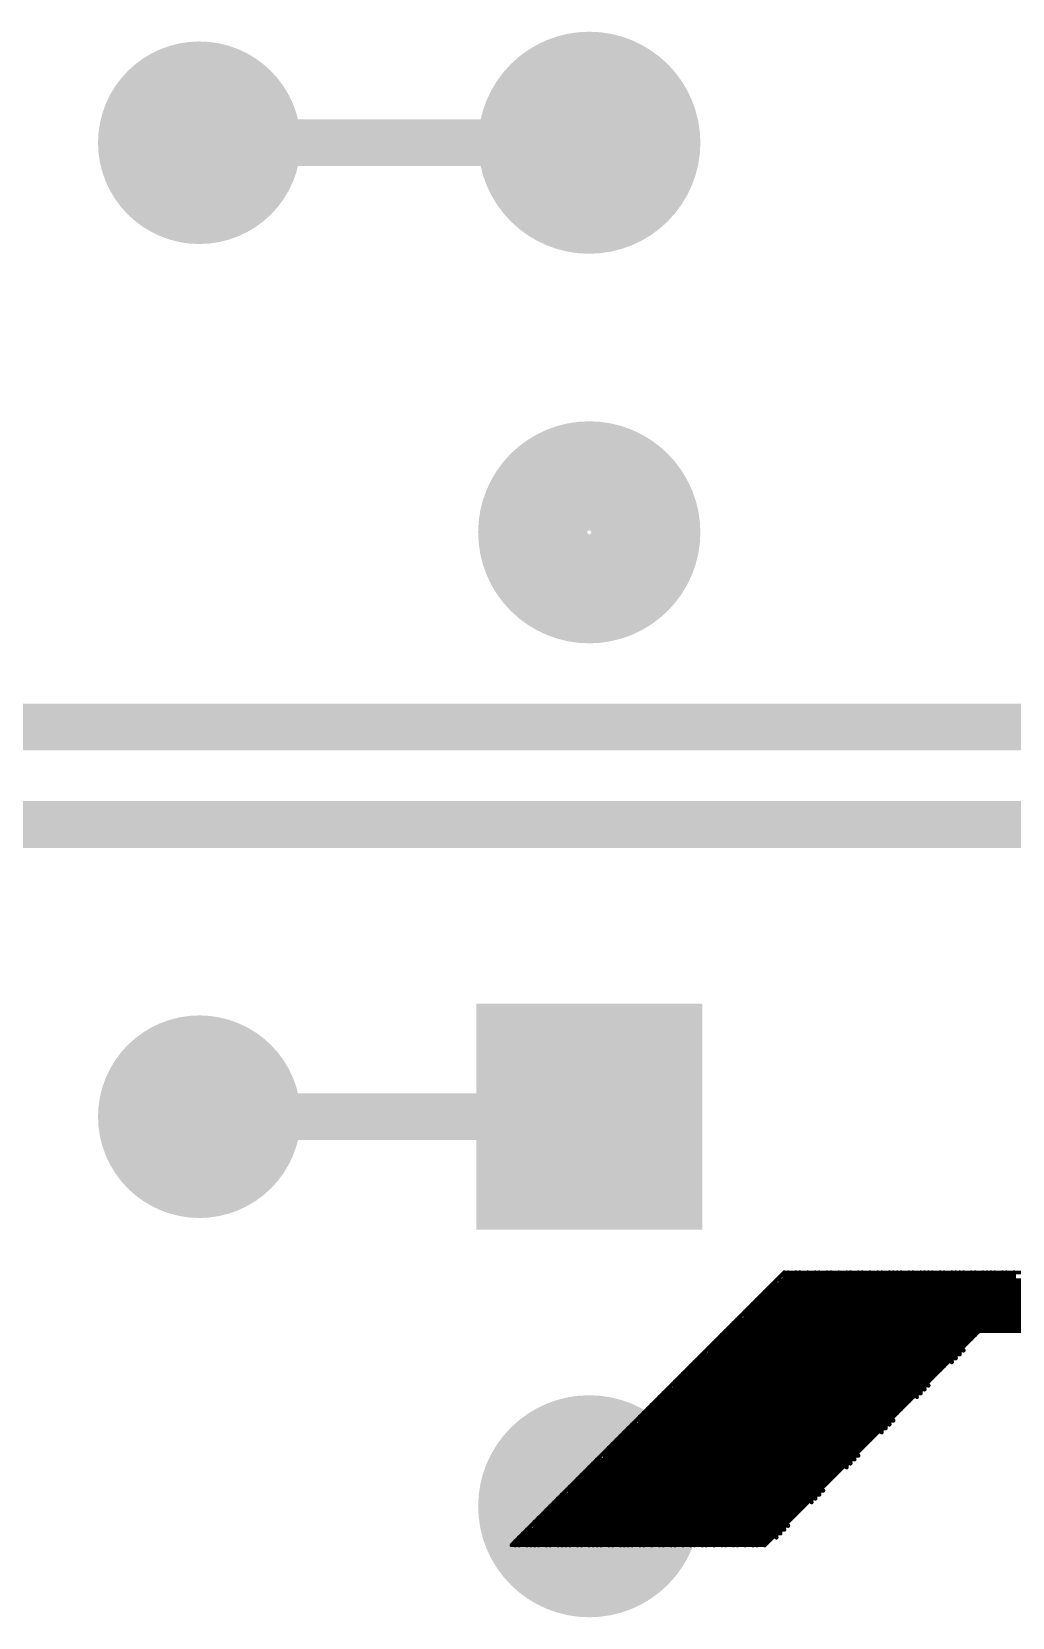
# Model space of a CAD drawing. Extents: x 0.24 to 7.39, y 0.21 to 4.62.
# Drawn here: x 5.253 to 5.5045, y 3.2925 to 3.6995 of the extents above; entities that cross this region are included whole.
import ezdxf

# ---------------------------------------------------------------- set-up
doc = ezdxf.new("R2010")
doc.units = 0

msp = doc.modelspace()

# ---------------------------------------------------------------- linework, layer by layer
at = {"layer": 'TOP'}
for points, const_width in [([(5.283, 3.671, 1), (5.309, 3.671, 1)], 0.026), ([(5.382, 3.671, 1), (5.41, 3.671, 1)], 0.029), ([(5.293, 3.671, 1), (5.299, 3.671, 1)], 0.006), ([(5.393, 3.671, 1), (5.399, 3.671, 1)], 0.006), ([(5.382, 3.571, 1), (5.41, 3.571, 1)], 0.029), ([(5.283, 3.421, 1), (5.309, 3.421, 1)], 0.026), ([(5.293, 3.421, 1), (5.299, 3.421, 1)], 0.006), ([(5.393, 3.421, 1), (5.399, 3.421, 1)], 0.006), ([(5.4427, 3.378, 1), (5.4432, 3.378, 1)], 0.0005), ([(5.4437, 3.378, 1), (5.4443, 3.378, 1)], 0.0005), ([(5.4437, 3.378, 1), (5.4443, 3.378, 1)], 0.0005), ([(5.4448, 3.379, 1), (5.4453, 3.379, 1)], 0.0005), ([(5.4448, 3.379, 1), (5.4453, 3.379, 1)], 0.0005), ([(5.4457, 3.381, 1), (5.4463, 3.381, 1)], 0.0005), ([(5.4457, 3.381, 1), (5.4463, 3.381, 1)], 0.0005), ([(5.4457, 3.381, 1), (5.4463, 3.381, 1)], 0.0005), ([(5.4457, 3.38, 1), (5.4463, 3.38, 1)], 0.0005), ([(5.4467, 3.381, 1), (5.4473, 3.381, 1)], 0.0005), ([(5.4478, 3.381, 1), (5.4483, 3.381, 1)], 0.0005), ([(5.4487, 3.381, 1), (5.4493, 3.381, 1)], 0.0005), ([(5.4497, 3.381, 1), (5.4503, 3.381, 1)], 0.0005), ([(5.4507, 3.381, 1), (5.4512, 3.381, 1)], 0.0005), ([(5.4517, 3.381, 1), (5.4523, 3.381, 1)], 0.0005), ([(5.4528, 3.381, 1), (5.4533, 3.381, 1)], 0.0005), ([(5.4537, 3.381, 1), (5.4543, 3.381, 1)], 0.0005), ([(5.4547, 3.381, 1), (5.4553, 3.381, 1)], 0.0005), ([(5.4547, 3.381, 1), (5.4553, 3.381, 1)], 0.0005), ([(5.4558, 3.381, 1), (5.4563, 3.381, 1)], 0.0005), ([(5.4567, 3.381, 1), (5.4573, 3.381, 1)], 0.0005), ([(5.4577, 3.381, 1), (5.4583, 3.381, 1)], 0.0005), ([(5.4587, 3.381, 1), (5.4592, 3.381, 1)], 0.0005), ([(5.4597, 3.381, 1), (5.4603, 3.381, 1)], 0.0005), ([(5.4608, 3.381, 1), (5.4613, 3.381, 1)], 0.0005), ([(5.4617, 3.381, 1), (5.4623, 3.381, 1)], 0.0005), ([(5.4627, 3.381, 1), (5.4633, 3.381, 1)], 0.0005), ([(5.4638, 3.381, 1), (5.4643, 3.381, 1)], 0.0005), ([(5.4638, 3.381, 1), (5.4643, 3.381, 1)], 0.0005), ([(5.4647, 3.381, 1), (5.4653, 3.381, 1)], 0.0005), ([(5.4657, 3.381, 1), (5.4663, 3.381, 1)], 0.0005), ([(5.4667, 3.381, 1), (5.4672, 3.381, 1)], 0.0005), ([(5.4677, 3.381, 1), (5.4683, 3.381, 1)], 0.0005), ([(5.4688, 3.381, 1), (5.4693, 3.381, 1)], 0.0005), ([(5.4697, 3.381, 1), (5.4703, 3.381, 1)], 0.0005), ([(5.4707, 3.381, 1), (5.4713, 3.381, 1)], 0.0005), ([(5.4718, 3.381, 1), (5.4723, 3.381, 1)], 0.0005), ([(5.4727, 3.381, 1), (5.4733, 3.381, 1)], 0.0005), ([(5.4727, 3.381, 1), (5.4733, 3.381, 1)], 0.0005), ([(5.4737, 3.381, 1), (5.4743, 3.381, 1)], 0.0005), ([(5.4747, 3.381, 1), (5.4753, 3.381, 1)], 0.0005), ([(5.4757, 3.381, 1), (5.4763, 3.381, 1)], 0.0005), ([(5.4768, 3.381, 1), (5.4773, 3.381, 1)], 0.0005), ([(5.4777, 3.381, 1), (5.4783, 3.381, 1)], 0.0005), ([(5.4787, 3.381, 1), (5.4793, 3.381, 1)], 0.0005), ([(5.4798, 3.381, 1), (5.4803, 3.381, 1)], 0.0005), ([(5.4807, 3.381, 1), (5.4813, 3.381, 1)], 0.0005), ([(5.4817, 3.381, 1), (5.4823, 3.381, 1)], 0.0005), ([(5.4817, 3.381, 1), (5.4823, 3.381, 1)], 0.0005), ([(5.4827, 3.381, 1), (5.4833, 3.381, 1)], 0.0005), ([(5.4837, 3.381, 1), (5.4843, 3.381, 1)], 0.0005), ([(5.4848, 3.381, 1), (5.4853, 3.381, 1)], 0.0005), ([(5.4857, 3.381, 1), (5.4863, 3.381, 1)], 0.0005), ([(5.4867, 3.381, 1), (5.4873, 3.381, 1)], 0.0005), ([(5.4878, 3.381, 1), (5.4883, 3.381, 1)], 0.0005), ([(5.4887, 3.381, 1), (5.4893, 3.381, 1)], 0.0005), ([(5.4897, 3.381, 1), (5.4903, 3.381, 1)], 0.0005), ([(5.4907, 3.381, 1), (5.4913, 3.381, 1)], 0.0005), ([(5.4907, 3.381, 1), (5.4913, 3.381, 1)], 0.0005), ([(5.4917, 3.381, 1), (5.4923, 3.381, 1)], 0.0005), ([(5.4928, 3.381, 1), (5.4933, 3.381, 1)], 0.0005), ([(5.4937, 3.381, 1), (5.4943, 3.381, 1)], 0.0005), ([(5.4947, 3.381, 1), (5.4953, 3.381, 1)], 0.0005), ([(5.4958, 3.381, 1), (5.4963, 3.381, 1)], 0.0005), ([(5.4967, 3.381, 1), (5.4973, 3.381, 1)], 0.0005), ([(5.4977, 3.381, 1), (5.4983, 3.381, 1)], 0.0005), ([(5.4987, 3.381, 1), (5.4993, 3.381, 1)], 0.0005), ([(5.4997, 3.381, 1), (5.5003, 3.381, 1)], 0.0005), ([(5.4997, 3.381, 1), (5.5003, 3.381, 1)], 0.0005), ([(5.5008, 3.381, 1), (5.5013, 3.381, 1)], 0.0005), ([(5.5017, 3.381, 1), (5.5023, 3.381, 1)], 0.0005), ([(5.5027, 3.381, 1), (5.5033, 3.381, 1)], 0.0005), ([(5.5037, 3.381, 1), (5.5042, 3.381, 1)], 0.0005), ([(5.5047, 3.381, 1), (5.5053, 3.381, 1)], 0.0005), ([(5.4387, 3.374, 1), (5.4393, 3.374, 1)], 0.0005), ([(5.4387, 3.374, 1), (5.4393, 3.374, 1)], 0.0005), ([(5.4398, 3.375, 1), (5.4403, 3.375, 1)], 0.0005), ([(5.4398, 3.375, 1), (5.4403, 3.375, 1)], 0.0005), ([(5.4407, 3.376, 1), (5.4413, 3.376, 1)], 0.0005), ([(5.4407, 3.376, 1), (5.4413, 3.376, 1)], 0.0005), ([(5.4417, 3.377, 1), (5.4423, 3.377, 1)], 0.0005), ([(5.4417, 3.377, 1), (5.4423, 3.377, 1)], 0.0005), ([(5.4427, 3.377, 1), (5.4432, 3.377, 1)], 0.0005), ([(5.4357, 3.371, 1), (5.4363, 3.371, 1)], 0.0005), ([(5.4357, 3.37, 1), (5.4363, 3.37, 1)], 0.0005), ([(5.4357, 3.37, 1), (5.4363, 3.37, 1)], 0.0005), ([(5.4368, 3.372, 1), (5.4373, 3.372, 1)], 0.0005), ([(5.4368, 3.372, 1), (5.4373, 3.372, 1)], 0.0005), ([(5.4368, 3.371, 1), (5.4373, 3.371, 1)], 0.0005), ([(5.4377, 3.373, 1), (5.4383, 3.373, 1)], 0.0005), ([(5.4377, 3.373, 1), (5.4383, 3.373, 1)], 0.0005), ([(5.4307, 3.366, 1), (5.4313, 3.366, 1)], 0.0005), ([(5.4307, 3.366, 1), (5.4313, 3.366, 1)], 0.0005), ([(5.4318, 3.367, 1), (5.4323, 3.367, 1)], 0.0005), ([(5.4318, 3.367, 1), (5.4323, 3.367, 1)], 0.0005), ([(5.4327, 3.368, 1), (5.4333, 3.368, 1)], 0.0005), ([(5.4327, 3.368, 1), (5.4333, 3.368, 1)], 0.0005), ([(5.4337, 3.369, 1), (5.4343, 3.369, 1)], 0.0005), ([(5.4337, 3.368, 1), (5.4343, 3.368, 1)], 0.0005), ([(5.4347, 3.369, 1), (5.4352, 3.369, 1)], 0.0005), ([(5.4347, 3.369, 1), (5.4352, 3.369, 1)], 0.0005), ([(5.4958, 3.366, 1), (5.4963, 3.366, 1)], 0.0005), ([(5.4958, 3.366, 1), (5.4963, 3.366, 1)], 0.0005), ([(5.4958, 3.366, 1), (5.4963, 3.366, 1)], 0.0005), ([(5.4967, 3.366, 1), (5.4973, 3.366, 1)], 0.0005), ([(5.4977, 3.366, 1), (5.4983, 3.366, 1)], 0.0005), ([(5.4987, 3.366, 1), (5.4993, 3.366, 1)], 0.0005), ([(5.4997, 3.366, 1), (5.5003, 3.366, 1)], 0.0005), ([(5.4997, 3.366, 1), (5.5003, 3.366, 1)], 0.0005), ([(5.5008, 3.366, 1), (5.5013, 3.366, 1)], 0.0005), ([(5.5017, 3.366, 1), (5.5023, 3.366, 1)], 0.0005), ([(5.5027, 3.366, 1), (5.5033, 3.366, 1)], 0.0005), ([(5.5037, 3.366, 1), (5.5042, 3.366, 1)], 0.0005), ([(5.5047, 3.366, 1), (5.5053, 3.366, 1)], 0.0005), ([(5.4267, 3.362, 1), (5.4272, 3.362, 1)], 0.0005), ([(5.4277, 3.363, 1), (5.4283, 3.363, 1)], 0.0005), ([(5.4277, 3.363, 1), (5.4283, 3.363, 1)], 0.0005), ([(5.4277, 3.362, 1), (5.4283, 3.362, 1)], 0.0005), ([(5.4288, 3.364, 1), (5.4293, 3.364, 1)], 0.0005), ([(5.4288, 3.364, 1), (5.4293, 3.364, 1)], 0.0005), ([(5.4297, 3.365, 1), (5.4303, 3.365, 1)], 0.0005), ([(5.4297, 3.365, 1), (5.4303, 3.365, 1)], 0.0005), ([(5.4917, 3.362, 1), (5.4923, 3.362, 1)], 0.0005), ([(5.4917, 3.362, 1), (5.4923, 3.362, 1)], 0.0005), ([(5.4928, 3.363, 1), (5.4933, 3.363, 1)], 0.0005), ([(5.4928, 3.363, 1), (5.4933, 3.363, 1)], 0.0005), ([(5.4937, 3.364, 1), (5.4943, 3.364, 1)], 0.0005), ([(5.4937, 3.364, 1), (5.4943, 3.364, 1)], 0.0005), ([(5.4947, 3.365, 1), (5.4953, 3.365, 1)], 0.0005), ([(5.4947, 3.365, 1), (5.4953, 3.365, 1)], 0.0005), ([(5.4227, 3.358, 1), (5.4233, 3.358, 1)], 0.0005), ([(5.4227, 3.358, 1), (5.4233, 3.358, 1)], 0.0005), ([(5.4238, 3.359, 1), (5.4243, 3.359, 1)], 0.0005), ([(5.4238, 3.359, 1), (5.4243, 3.359, 1)], 0.0005), ([(5.4247, 3.36, 1), (5.4253, 3.36, 1)], 0.0005), ([(5.4247, 3.359, 1), (5.4253, 3.359, 1)], 0.0005), ([(5.4257, 3.36, 1), (5.4263, 3.36, 1)], 0.0005), ([(5.4257, 3.36, 1), (5.4263, 3.36, 1)], 0.0005), ([(5.4267, 3.361, 1), (5.4272, 3.361, 1)], 0.0005), ([(5.4267, 3.361, 1), (5.4272, 3.361, 1)], 0.0005), ([(5.4878, 3.358, 1), (5.4883, 3.358, 1)], 0.0005), ([(5.4878, 3.358, 1), (5.4883, 3.358, 1)], 0.0005), ([(5.4887, 3.359, 1), (5.4893, 3.359, 1)], 0.0005), ([(5.4887, 3.358, 1), (5.4893, 3.358, 1)], 0.0005), ([(5.4897, 3.359, 1), (5.4903, 3.359, 1)], 0.0005), ([(5.4897, 3.359, 1), (5.4903, 3.359, 1)], 0.0005), ([(5.4907, 3.361, 1), (5.4913, 3.361, 1)], 0.0005), ([(5.4907, 3.36, 1), (5.4913, 3.36, 1)], 0.0005), ([(5.4907, 3.36, 1), (5.4913, 3.36, 1)], 0.0005), ([(5.4917, 3.361, 1), (5.4923, 3.361, 1)], 0.0005), ([(5.4187, 3.354, 1), (5.4192, 3.354, 1)], 0.0005), ([(5.4187, 3.354, 1), (5.4192, 3.354, 1)], 0.0005), ([(5.4197, 3.355, 1), (5.4203, 3.355, 1)], 0.0005), ([(5.4197, 3.355, 1), (5.4203, 3.355, 1)], 0.0005), ([(5.4208, 3.356, 1), (5.4213, 3.356, 1)], 0.0005), ([(5.4208, 3.356, 1), (5.4213, 3.356, 1)], 0.0005), ([(5.4217, 3.357, 1), (5.4223, 3.357, 1)], 0.0005), ([(5.4217, 3.357, 1), (5.4223, 3.357, 1)], 0.0005), ([(5.4837, 3.354, 1), (5.4843, 3.354, 1)], 0.0005), ([(5.4837, 3.354, 1), (5.4843, 3.354, 1)], 0.0005), ([(5.4848, 3.355, 1), (5.4853, 3.355, 1)], 0.0005), ([(5.4848, 3.355, 1), (5.4853, 3.355, 1)], 0.0005), ([(5.4857, 3.356, 1), (5.4863, 3.356, 1)], 0.0005), ([(5.4857, 3.356, 1), (5.4863, 3.356, 1)], 0.0005), ([(5.4867, 3.357, 1), (5.4873, 3.357, 1)], 0.0005), ([(5.4867, 3.357, 1), (5.4873, 3.357, 1)], 0.0005), ([(5.4147, 3.35, 1), (5.4153, 3.35, 1)], 0.0005), ([(5.4147, 3.35, 1), (5.4153, 3.35, 1)], 0.0005), ([(5.4158, 3.351, 1), (5.4163, 3.351, 1)], 0.0005), ([(5.4158, 3.35, 1), (5.4163, 3.35, 1)], 0.0005), ([(5.4167, 3.351, 1), (5.4173, 3.351, 1)], 0.0005), ([(5.4167, 3.351, 1), (5.4173, 3.351, 1)], 0.0005), ([(5.4177, 3.353, 1), (5.4183, 3.353, 1)], 0.0005), ([(5.4177, 3.352, 1), (5.4183, 3.352, 1)], 0.0005), ([(5.4177, 3.352, 1), (5.4183, 3.352, 1)], 0.0005), ([(5.4187, 3.353, 1), (5.4192, 3.353, 1)], 0.0005), ([(5.4798, 3.35, 1), (5.4803, 3.35, 1)], 0.0005), ([(5.4807, 3.35, 1), (5.4813, 3.35, 1)], 0.0005), ([(5.4807, 3.35, 1), (5.4813, 3.35, 1)], 0.0005), ([(5.4817, 3.352, 1), (5.4823, 3.352, 1)], 0.0005), ([(5.4817, 3.351, 1), (5.4823, 3.351, 1)], 0.0005), ([(5.4817, 3.351, 1), (5.4823, 3.351, 1)], 0.0005), ([(5.4827, 3.353, 1), (5.4833, 3.353, 1)], 0.0005), ([(5.4827, 3.353, 1), (5.4833, 3.353, 1)], 0.0005), ([(5.4827, 3.352, 1), (5.4833, 3.352, 1)], 0.0005), ([(5.382, 3.321, 1), (5.41, 3.321, 1)], 0.029), ([(5.4097, 3.345, 1), (5.4103, 3.345, 1)], 0.0005), ([(5.4097, 3.345, 1), (5.4103, 3.345, 1)], 0.0005), ([(5.4107, 3.346, 1), (5.4112, 3.346, 1)], 0.0005), ([(5.4107, 3.346, 1), (5.4112, 3.346, 1)], 0.0005), ([(5.4117, 3.347, 1), (5.4123, 3.347, 1)], 0.0005), ([(5.4117, 3.347, 1), (5.4123, 3.347, 1)], 0.0005), ([(5.4128, 3.348, 1), (5.4133, 3.348, 1)], 0.0005), ([(5.4128, 3.348, 1), (5.4133, 3.348, 1)], 0.0005), ([(5.4137, 3.349, 1), (5.4143, 3.349, 1)], 0.0005), ([(5.4137, 3.349, 1), (5.4143, 3.349, 1)], 0.0005), ([(5.4747, 3.345, 1), (5.4753, 3.345, 1)], 0.0005), ([(5.4747, 3.345, 1), (5.4753, 3.345, 1)], 0.0005), ([(5.4757, 3.346, 1), (5.4763, 3.346, 1)], 0.0005), ([(5.4757, 3.346, 1), (5.4763, 3.346, 1)], 0.0005), ([(5.4768, 3.347, 1), (5.4773, 3.347, 1)], 0.0005), ([(5.4768, 3.347, 1), (5.4773, 3.347, 1)], 0.0005), ([(5.4777, 3.348, 1), (5.4783, 3.348, 1)], 0.0005), ([(5.4777, 3.348, 1), (5.4783, 3.348, 1)], 0.0005), ([(5.4787, 3.349, 1), (5.4793, 3.349, 1)], 0.0005), ([(5.4787, 3.349, 1), (5.4793, 3.349, 1)], 0.0005), ([(5.4798, 3.349, 1), (5.4803, 3.349, 1)], 0.0005), ([(5.4057, 3.341, 1), (5.4063, 3.341, 1)], 0.0005), ([(5.4057, 3.341, 1), (5.4063, 3.341, 1)], 0.0005), ([(5.4067, 3.342, 1), (5.4073, 3.342, 1)], 0.0005), ([(5.4067, 3.341, 1), (5.4073, 3.341, 1)], 0.0005), ([(5.4078, 3.342, 1), (5.4083, 3.342, 1)], 0.0005), ([(5.4078, 3.342, 1), (5.4083, 3.342, 1)], 0.0005), ([(5.4087, 3.344, 1), (5.4093, 3.344, 1)], 0.0005), ([(5.4087, 3.343, 1), (5.4093, 3.343, 1)], 0.0005), ([(5.4087, 3.343, 1), (5.4093, 3.343, 1)], 0.0005), ([(5.4097, 3.344, 1), (5.4103, 3.344, 1)], 0.0005), ([(5.4707, 3.341, 1), (5.4713, 3.341, 1)], 0.0005), ([(5.4718, 3.341, 1), (5.4723, 3.341, 1)], 0.0005), ([(5.4718, 3.341, 1), (5.4723, 3.341, 1)], 0.0005), ([(5.4727, 3.343, 1), (5.4733, 3.343, 1)], 0.0005), ([(5.4727, 3.342, 1), (5.4733, 3.342, 1)], 0.0005), ([(5.4727, 3.342, 1), (5.4733, 3.342, 1)], 0.0005), ([(5.4737, 3.344, 1), (5.4743, 3.344, 1)], 0.0005), ([(5.4737, 3.344, 1), (5.4743, 3.344, 1)], 0.0005), ([(5.4737, 3.343, 1), (5.4743, 3.343, 1)], 0.0005), ([(5.4017, 3.337, 1), (5.4023, 3.337, 1)], 0.0005), ([(5.4017, 3.337, 1), (5.4023, 3.337, 1)], 0.0005), ([(5.4027, 3.338, 1), (5.4032, 3.338, 1)], 0.0005), ([(5.4027, 3.338, 1), (5.4032, 3.338, 1)], 0.0005), ([(5.4037, 3.339, 1), (5.4043, 3.339, 1)], 0.0005), ([(5.4037, 3.339, 1), (5.4043, 3.339, 1)], 0.0005), ([(5.4047, 3.34, 1), (5.4053, 3.34, 1)], 0.0005), ([(5.4047, 3.34, 1), (5.4053, 3.34, 1)], 0.0005), ([(5.4667, 3.337, 1), (5.4672, 3.337, 1)], 0.0005), ([(5.4667, 3.337, 1), (5.4672, 3.337, 1)], 0.0005), ([(5.4677, 3.338, 1), (5.4683, 3.338, 1)], 0.0005), ([(5.4677, 3.338, 1), (5.4683, 3.338, 1)], 0.0005), ([(5.4688, 3.339, 1), (5.4693, 3.339, 1)], 0.0005), ([(5.4688, 3.339, 1), (5.4693, 3.339, 1)], 0.0005), ([(5.4697, 3.34, 1), (5.4703, 3.34, 1)], 0.0005), ([(5.4697, 3.34, 1), (5.4703, 3.34, 1)], 0.0005), ([(5.4707, 3.34, 1), (5.4713, 3.34, 1)], 0.0005), ([(5.3977, 3.333, 1), (5.3983, 3.333, 1)], 0.0005), ([(5.3987, 3.333, 1), (5.3993, 3.333, 1)], 0.0005), ([(5.3987, 3.333, 1), (5.3993, 3.333, 1)], 0.0005), ([(5.3998, 3.335, 1), (5.4003, 3.335, 1)], 0.0005), ([(5.3998, 3.334, 1), (5.4003, 3.334, 1)], 0.0005), ([(5.3998, 3.334, 1), (5.4003, 3.334, 1)], 0.0005), ([(5.4007, 3.336, 1), (5.4013, 3.336, 1)], 0.0005), ([(5.4007, 3.336, 1), (5.4013, 3.336, 1)], 0.0005), ([(5.4007, 3.335, 1), (5.4013, 3.335, 1)], 0.0005), ([(5.4638, 3.334, 1), (5.4643, 3.334, 1)], 0.0005), ([(5.4638, 3.333, 1), (5.4643, 3.333, 1)], 0.0005), ([(5.4638, 3.333, 1), (5.4643, 3.333, 1)], 0.0005), ([(5.4647, 3.335, 1), (5.4653, 3.335, 1)], 0.0005), ([(5.4647, 3.335, 1), (5.4653, 3.335, 1)], 0.0005), ([(5.4647, 3.334, 1), (5.4653, 3.334, 1)], 0.0005), ([(5.4657, 3.336, 1), (5.4663, 3.336, 1)], 0.0005), ([(5.4657, 3.336, 1), (5.4663, 3.336, 1)], 0.0005), ([(5.3937, 3.329, 1), (5.3943, 3.329, 1)], 0.0005), ([(5.3937, 3.329, 1), (5.3943, 3.329, 1)], 0.0005), ([(5.3947, 3.33, 1), (5.3952, 3.33, 1)], 0.0005), ([(5.3947, 3.33, 1), (5.3952, 3.33, 1)], 0.0005), ([(5.3957, 3.331, 1), (5.3963, 3.331, 1)], 0.0005), ([(5.3957, 3.331, 1), (5.3963, 3.331, 1)], 0.0005), ([(5.3967, 3.332, 1), (5.3973, 3.332, 1)], 0.0005), ([(5.3967, 3.332, 1), (5.3973, 3.332, 1)], 0.0005), ([(5.3977, 3.332, 1), (5.3983, 3.332, 1)], 0.0005), ([(5.4587, 3.329, 1), (5.4592, 3.329, 1)], 0.0005), ([(5.4587, 3.329, 1), (5.4592, 3.329, 1)], 0.0005), ([(5.4597, 3.33, 1), (5.4603, 3.33, 1)], 0.0005), ([(5.4597, 3.33, 1), (5.4603, 3.33, 1)], 0.0005), ([(5.4608, 3.331, 1), (5.4613, 3.331, 1)], 0.0005), ([(5.4608, 3.331, 1), (5.4613, 3.331, 1)], 0.0005), ([(5.4617, 3.332, 1), (5.4623, 3.332, 1)], 0.0005), ([(5.4617, 3.331, 1), (5.4623, 3.331, 1)], 0.0005), ([(5.4627, 3.332, 1), (5.4633, 3.332, 1)], 0.0005), ([(5.4627, 3.332, 1), (5.4633, 3.332, 1)], 0.0005), ([(5.3907, 3.326, 1), (5.3913, 3.326, 1)], 0.0005), ([(5.3907, 3.325, 1), (5.3913, 3.325, 1)], 0.0005), ([(5.3907, 3.325, 1), (5.3913, 3.325, 1)], 0.0005), ([(5.3918, 3.327, 1), (5.3923, 3.327, 1)], 0.0005), ([(5.3918, 3.327, 1), (5.3923, 3.327, 1)], 0.0005), ([(5.3918, 3.326, 1), (5.3923, 3.326, 1)], 0.0005), ([(5.3927, 3.328, 1), (5.3933, 3.328, 1)], 0.0005), ([(5.3927, 3.328, 1), (5.3933, 3.328, 1)], 0.0005), ([(5.4547, 3.325, 1), (5.4553, 3.325, 1)], 0.0005), ([(5.4558, 3.326, 1), (5.4563, 3.326, 1)], 0.0005), ([(5.4558, 3.326, 1), (5.4563, 3.326, 1)], 0.0005), ([(5.4558, 3.325, 1), (5.4563, 3.325, 1)], 0.0005), ([(5.4567, 3.327, 1), (5.4573, 3.327, 1)], 0.0005), ([(5.4567, 3.327, 1), (5.4573, 3.327, 1)], 0.0005), ([(5.4577, 3.328, 1), (5.4583, 3.328, 1)], 0.0005), ([(5.4577, 3.328, 1), (5.4583, 3.328, 1)], 0.0005), ([(5.3857, 3.321, 1), (5.3863, 3.321, 1)], 0.0005), ([(5.3857, 3.321, 1), (5.3863, 3.321, 1)], 0.0005), ([(5.3867, 3.322, 1), (5.3872, 3.322, 1)], 0.0005), ([(5.3867, 3.322, 1), (5.3872, 3.322, 1)], 0.0005), ([(5.3877, 3.323, 1), (5.3883, 3.323, 1)], 0.0005), ([(5.3877, 3.323, 1), (5.3883, 3.323, 1)], 0.0005), ([(5.3887, 3.324, 1), (5.3893, 3.324, 1)], 0.0005), ([(5.3887, 3.323, 1), (5.3893, 3.323, 1)], 0.0005), ([(5.3897, 3.324, 1), (5.3903, 3.324, 1)], 0.0005), ([(5.3897, 3.324, 1), (5.3903, 3.324, 1)], 0.0005), ([(5.4507, 3.321, 1), (5.4512, 3.321, 1)], 0.0005), ([(5.4507, 3.321, 1), (5.4512, 3.321, 1)], 0.0005), ([(5.4517, 3.322, 1), (5.4523, 3.322, 1)], 0.0005), ([(5.4517, 3.322, 1), (5.4523, 3.322, 1)], 0.0005), ([(5.4528, 3.323, 1), (5.4533, 3.323, 1)], 0.0005), ([(5.4528, 3.322, 1), (5.4533, 3.322, 1)], 0.0005), ([(5.4537, 3.323, 1), (5.4543, 3.323, 1)], 0.0005), ([(5.4537, 3.323, 1), (5.4543, 3.323, 1)], 0.0005), ([(5.4547, 3.324, 1), (5.4553, 3.324, 1)], 0.0005), ([(5.4547, 3.324, 1), (5.4553, 3.324, 1)], 0.0005), ([(5.3817, 3.317, 1), (5.3823, 3.317, 1)], 0.0005), ([(5.3827, 3.318, 1), (5.3833, 3.318, 1)], 0.0005), ([(5.3827, 3.318, 1), (5.3833, 3.318, 1)], 0.0005), ([(5.3827, 3.317, 1), (5.3833, 3.317, 1)], 0.0005), ([(5.3838, 3.319, 1), (5.3843, 3.319, 1)], 0.0005), ([(5.3838, 3.319, 1), (5.3843, 3.319, 1)], 0.0005), ([(5.3847, 3.32, 1), (5.3853, 3.32, 1)], 0.0005), ([(5.3847, 3.32, 1), (5.3853, 3.32, 1)], 0.0005), ([(5.4467, 3.317, 1), (5.4473, 3.317, 1)], 0.0005), ([(5.4467, 3.317, 1), (5.4473, 3.317, 1)], 0.0005), ([(5.4478, 3.318, 1), (5.4483, 3.318, 1)], 0.0005), ([(5.4478, 3.318, 1), (5.4483, 3.318, 1)], 0.0005), ([(5.4487, 3.319, 1), (5.4493, 3.319, 1)], 0.0005), ([(5.4487, 3.319, 1), (5.4493, 3.319, 1)], 0.0005), ([(5.4497, 3.32, 1), (5.4503, 3.32, 1)], 0.0005), ([(5.4497, 3.32, 1), (5.4503, 3.32, 1)], 0.0005), ([(5.3777, 3.313, 1), (5.3783, 3.313, 1)], 0.0005), ([(5.3777, 3.313, 1), (5.3783, 3.313, 1)], 0.0005), ([(5.3787, 3.314, 1), (5.3792, 3.314, 1)], 0.0005), ([(5.3787, 3.314, 1), (5.3792, 3.314, 1)], 0.0005), ([(5.3797, 3.315, 1), (5.3803, 3.315, 1)], 0.0005), ([(5.3797, 3.314, 1), (5.3803, 3.314, 1)], 0.0005), ([(5.3807, 3.315, 1), (5.3813, 3.315, 1)], 0.0005), ([(5.3807, 3.315, 1), (5.3813, 3.315, 1)], 0.0005), ([(5.3817, 3.316, 1), (5.3823, 3.316, 1)], 0.0005), ([(5.3817, 3.316, 1), (5.3823, 3.316, 1)], 0.0005), ([(5.4427, 3.313, 1), (5.4432, 3.313, 1)], 0.0005), ([(5.4427, 3.313, 1), (5.4432, 3.313, 1)], 0.0005), ([(5.4437, 3.314, 1), (5.4443, 3.314, 1)], 0.0005), ([(5.4437, 3.313, 1), (5.4443, 3.313, 1)], 0.0005), ([(5.4448, 3.314, 1), (5.4453, 3.314, 1)], 0.0005), ([(5.4448, 3.314, 1), (5.4453, 3.314, 1)], 0.0005), ([(5.4457, 3.316, 1), (5.4463, 3.316, 1)], 0.0005), ([(5.4457, 3.315, 1), (5.4463, 3.315, 1)], 0.0005), ([(5.4457, 3.315, 1), (5.4463, 3.315, 1)], 0.0005), ([(5.4467, 3.316, 1), (5.4473, 3.316, 1)], 0.0005), ([(5.3758, 3.311, 1), (5.3763, 3.311, 1)], 0.0005), ([(5.3758, 3.311, 1), (5.3763, 3.311, 1)], 0.0005), ([(5.3767, 3.312, 1), (5.3773, 3.312, 1)], 0.0005), ([(5.3767, 3.312, 1), (5.3773, 3.312, 1)], 0.0005), ([(5.3767, 3.311, 1), (5.3773, 3.311, 1)], 0.0005), ([(5.3777, 3.311, 1), (5.3783, 3.311, 1)], 0.0005), ([(5.3787, 3.311, 1), (5.3792, 3.311, 1)], 0.0005), ([(5.3797, 3.311, 1), (5.3803, 3.311, 1)], 0.0005), ([(5.3807, 3.311, 1), (5.3813, 3.311, 1)], 0.0005), ([(5.3817, 3.311, 1), (5.3823, 3.311, 1)], 0.0005), ([(5.3827, 3.311, 1), (5.3833, 3.311, 1)], 0.0005), ([(5.3827, 3.311, 1), (5.3833, 3.311, 1)], 0.0005), ([(5.3838, 3.311, 1), (5.3843, 3.311, 1)], 0.0005), ([(5.3847, 3.311, 1), (5.3853, 3.311, 1)], 0.0005), ([(5.3857, 3.311, 1), (5.3863, 3.311, 1)], 0.0005), ([(5.3867, 3.311, 1), (5.3872, 3.311, 1)], 0.0005), ([(5.3877, 3.311, 1), (5.3883, 3.311, 1)], 0.0005), ([(5.3887, 3.311, 1), (5.3893, 3.311, 1)], 0.0005), ([(5.3897, 3.311, 1), (5.3903, 3.311, 1)], 0.0005), ([(5.3907, 3.311, 1), (5.3913, 3.311, 1)], 0.0005), ([(5.3918, 3.311, 1), (5.3923, 3.311, 1)], 0.0005), ([(5.3918, 3.311, 1), (5.3923, 3.311, 1)], 0.0005), ([(5.3927, 3.311, 1), (5.3933, 3.311, 1)], 0.0005), ([(5.3937, 3.311, 1), (5.3943, 3.311, 1)], 0.0005), ([(5.3947, 3.311, 1), (5.3952, 3.311, 1)], 0.0005), ([(5.3957, 3.311, 1), (5.3963, 3.311, 1)], 0.0005), ([(5.3967, 3.311, 1), (5.3973, 3.311, 1)], 0.0005), ([(5.3977, 3.311, 1), (5.3983, 3.311, 1)], 0.0005), ([(5.3987, 3.311, 1), (5.3993, 3.311, 1)], 0.0005), ([(5.3998, 3.311, 1), (5.4003, 3.311, 1)], 0.0005), ([(5.4007, 3.311, 1), (5.4013, 3.311, 1)], 0.0005), ([(5.4007, 3.311, 1), (5.4013, 3.311, 1)], 0.0005), ([(5.4017, 3.311, 1), (5.4023, 3.311, 1)], 0.0005), ([(5.4027, 3.311, 1), (5.4032, 3.311, 1)], 0.0005), ([(5.4037, 3.311, 1), (5.4043, 3.311, 1)], 0.0005), ([(5.4047, 3.311, 1), (5.4053, 3.311, 1)], 0.0005), ([(5.4057, 3.311, 1), (5.4063, 3.311, 1)], 0.0005), ([(5.4067, 3.311, 1), (5.4073, 3.311, 1)], 0.0005), ([(5.4078, 3.311, 1), (5.4083, 3.311, 1)], 0.0005), ([(5.4087, 3.311, 1), (5.4093, 3.311, 1)], 0.0005), ([(5.4097, 3.311, 1), (5.4103, 3.311, 1)], 0.0005), ([(5.4097, 3.311, 1), (5.4103, 3.311, 1)], 0.0005), ([(5.4107, 3.311, 1), (5.4112, 3.311, 1)], 0.0005), ([(5.4117, 3.311, 1), (5.4123, 3.311, 1)], 0.0005), ([(5.4128, 3.311, 1), (5.4133, 3.311, 1)], 0.0005), ([(5.4137, 3.311, 1), (5.4143, 3.311, 1)], 0.0005), ([(5.4147, 3.311, 1), (5.4153, 3.311, 1)], 0.0005), ([(5.4158, 3.311, 1), (5.4163, 3.311, 1)], 0.0005), ([(5.4167, 3.311, 1), (5.4173, 3.311, 1)], 0.0005), ([(5.4177, 3.311, 1), (5.4183, 3.311, 1)], 0.0005), ([(5.4187, 3.311, 1), (5.4192, 3.311, 1)], 0.0005), ([(5.4187, 3.311, 1), (5.4192, 3.311, 1)], 0.0005), ([(5.4197, 3.311, 1), (5.4203, 3.311, 1)], 0.0005), ([(5.4208, 3.311, 1), (5.4213, 3.311, 1)], 0.0005), ([(5.4217, 3.311, 1), (5.4223, 3.311, 1)], 0.0005), ([(5.4227, 3.311, 1), (5.4233, 3.311, 1)], 0.0005), ([(5.4238, 3.311, 1), (5.4243, 3.311, 1)], 0.0005), ([(5.4247, 3.311, 1), (5.4253, 3.311, 1)], 0.0005), ([(5.4257, 3.311, 1), (5.4263, 3.311, 1)], 0.0005), ([(5.4267, 3.311, 1), (5.4272, 3.311, 1)], 0.0005), ([(5.4277, 3.311, 1), (5.4283, 3.311, 1)], 0.0005), ([(5.4277, 3.311, 1), (5.4283, 3.311, 1)], 0.0005), ([(5.4288, 3.311, 1), (5.4293, 3.311, 1)], 0.0005), ([(5.4297, 3.311, 1), (5.4303, 3.311, 1)], 0.0005), ([(5.4307, 3.311, 1), (5.4313, 3.311, 1)], 0.0005), ([(5.4318, 3.311, 1), (5.4323, 3.311, 1)], 0.0005), ([(5.4327, 3.311, 1), (5.4333, 3.311, 1)], 0.0005), ([(5.4337, 3.311, 1), (5.4343, 3.311, 1)], 0.0005), ([(5.4347, 3.311, 1), (5.4352, 3.311, 1)], 0.0005), ([(5.4357, 3.311, 1), (5.4363, 3.311, 1)], 0.0005), ([(5.4368, 3.311, 1), (5.4373, 3.311, 1)], 0.0005), ([(5.4368, 3.311, 1), (5.4373, 3.311, 1)], 0.0005), ([(5.4377, 3.311, 1), (5.4383, 3.311, 1)], 0.0005), ([(5.4387, 3.311, 1), (5.4393, 3.311, 1)], 0.0005), ([(5.4398, 3.311, 1), (5.4403, 3.311, 1)], 0.0005), ([(5.4407, 3.311, 1), (5.4413, 3.311, 1)], 0.0005), ([(5.4407, 3.311, 1), (5.4413, 3.311, 1)], 0.0005), ([(5.4407, 3.311, 1), (5.4413, 3.311, 1)], 0.0005), ([(5.4417, 3.312, 1), (5.4423, 3.312, 1)], 0.0005), ([(5.4417, 3.312, 1), (5.4423, 3.312, 1)], 0.0005)]:
    msp.add_lwpolyline(points, format="xyb", close=True, dxfattribs=dict(at, const_width=const_width))
for points, const_width in [([(5.296, 3.671), (5.396, 3.671)], 0.012), ([(5.746, 3.521), (4.771, 3.521)], 0.012), ([(5.696, 3.496), (4.621, 3.496)], 0.012), ([(5.296, 3.421), (5.396, 3.421)], 0.012), ([(5.376, 3.311), (5.446, 3.381)], 0.001), ([(5.443, 3.313), (5.443, 3.378)], 0.001), ([(5.444, 3.378), (5.763, 3.378)], 0.001), ([(5.444, 3.313), (5.444, 3.378)], 0.001), ([(5.445, 3.379), (5.762, 3.379)], 0.001), ([(5.445, 3.314), (5.445, 3.379)], 0.001), ([(5.446, 3.381), (5.761, 3.381)], 0.001), ([(5.446, 3.316), (5.446, 3.381)], 0.001), ([(5.446, 3.315), (5.446, 3.38)], 0.001), ([(5.447, 3.317), (5.447, 3.381)], 0.001), ([(5.448, 3.318), (5.448, 3.381)], 0.001), ([(5.449, 3.319), (5.449, 3.381)], 0.001), ([(5.45, 3.32), (5.45, 3.381)], 0.001), ([(5.451, 3.321), (5.451, 3.381)], 0.001), ([(5.452, 3.322), (5.452, 3.381)], 0.001), ([(5.453, 3.322), (5.453, 3.381)], 0.001), ([(5.454, 3.323), (5.454, 3.381)], 0.001), ([(5.455, 3.324), (5.455, 3.381)], 0.001), ([(5.455, 3.325), (5.455, 3.381)], 0.001), ([(5.456, 3.326), (5.456, 3.381)], 0.001), ([(5.457, 3.327), (5.457, 3.381)], 0.001), ([(5.458, 3.328), (5.458, 3.381)], 0.001), ([(5.459, 3.329), (5.459, 3.381)], 0.001), ([(5.46, 3.33), (5.46, 3.381)], 0.001), ([(5.461, 3.331), (5.461, 3.381)], 0.001), ([(5.462, 3.331), (5.462, 3.381)], 0.001), ([(5.463, 3.332), (5.463, 3.381)], 0.001), ([(5.464, 3.333), (5.464, 3.381)], 0.001), ([(5.464, 3.334), (5.464, 3.381)], 0.001), ([(5.465, 3.335), (5.465, 3.381)], 0.001), ([(5.466, 3.336), (5.466, 3.381)], 0.001), ([(5.467, 3.337), (5.467, 3.381)], 0.001), ([(5.468, 3.338), (5.468, 3.381)], 0.001), ([(5.469, 3.339), (5.469, 3.381)], 0.001), ([(5.47, 3.34), (5.47, 3.381)], 0.001), ([(5.471, 3.34), (5.471, 3.381)], 0.001), ([(5.472, 3.341), (5.472, 3.381)], 0.001), ([(5.473, 3.342), (5.473, 3.381)], 0.001), ([(5.473, 3.343), (5.473, 3.381)], 0.001), ([(5.474, 3.344), (5.474, 3.381)], 0.001), ([(5.475, 3.345), (5.475, 3.381)], 0.001), ([(5.476, 3.346), (5.476, 3.381)], 0.001), ([(5.477, 3.347), (5.477, 3.381)], 0.001), ([(5.478, 3.348), (5.478, 3.381)], 0.001), ([(5.479, 3.349), (5.479, 3.381)], 0.001), ([(5.48, 3.349), (5.48, 3.381)], 0.001), ([(5.481, 3.35), (5.481, 3.381)], 0.001), ([(5.482, 3.351), (5.482, 3.381)], 0.001), ([(5.482, 3.352), (5.482, 3.381)], 0.001), ([(5.483, 3.353), (5.483, 3.381)], 0.001), ([(5.484, 3.354), (5.484, 3.381)], 0.001), ([(5.485, 3.355), (5.485, 3.381)], 0.001), ([(5.486, 3.356), (5.486, 3.381)], 0.001), ([(5.487, 3.357), (5.487, 3.381)], 0.001), ([(5.488, 3.358), (5.488, 3.381)], 0.001), ([(5.489, 3.358), (5.489, 3.381)], 0.001), ([(5.49, 3.359), (5.49, 3.381)], 0.001), ([(5.491, 3.36), (5.491, 3.381)], 0.001), ([(5.491, 3.361), (5.491, 3.381)], 0.001), ([(5.492, 3.362), (5.492, 3.381)], 0.001), ([(5.493, 3.363), (5.493, 3.381)], 0.001), ([(5.494, 3.364), (5.494, 3.381)], 0.001), ([(5.495, 3.365), (5.495, 3.381)], 0.001), ([(5.496, 3.366), (5.496, 3.381)], 0.001), ([(5.497, 3.366), (5.497, 3.381)], 0.001), ([(5.498, 3.366), (5.498, 3.381)], 0.001), ([(5.499, 3.366), (5.499, 3.381)], 0.001), ([(5.5, 3.366), (5.5, 3.381)], 0.001), ([(5.5, 3.366), (5.5, 3.381)], 0.001), ([(5.501, 3.366), (5.501, 3.381)], 0.001), ([(5.502, 3.366), (5.502, 3.381)], 0.001), ([(5.503, 3.366), (5.503, 3.381)], 0.001), ([(5.504, 3.366), (5.504, 3.381)], 0.001), ([(5.505, 3.366), (5.505, 3.381)], 0.001), ([(5.439, 3.374), (5.768, 3.374)], 0.001), ([(5.439, 3.311), (5.439, 3.374)], 0.001), ([(5.44, 3.375), (5.767, 3.375)], 0.001), ([(5.44, 3.311), (5.44, 3.375)], 0.001), ([(5.441, 3.376), (5.766, 3.376)], 0.001), ([(5.441, 3.311), (5.441, 3.376)], 0.001), ([(5.442, 3.377), (5.765, 3.377)], 0.001), ([(5.442, 3.312), (5.442, 3.377)], 0.001), ([(5.443, 3.377), (5.764, 3.377)], 0.001), ([(5.436, 3.371), (5.77, 3.371)], 0.001), ([(5.436, 3.37), (5.771, 3.37)], 0.001), ([(5.436, 3.311), (5.436, 3.37)], 0.001), ([(5.437, 3.372), (5.769, 3.372)], 0.001), ([(5.437, 3.311), (5.437, 3.372)], 0.001), ([(5.437, 3.311), (5.437, 3.371)], 0.001), ([(5.438, 3.373), (5.768, 3.373)], 0.001), ([(5.438, 3.311), (5.438, 3.373)], 0.001), ([(5.431, 3.366), (5.776, 3.366)], 0.001), ([(5.431, 3.311), (5.431, 3.366)], 0.001), ([(5.432, 3.367), (5.775, 3.367)], 0.001), ([(5.432, 3.311), (5.432, 3.367)], 0.001), ([(5.433, 3.368), (5.774, 3.368)], 0.001), ([(5.433, 3.311), (5.433, 3.368)], 0.001), ([(5.434, 3.311), (5.434, 3.369)], 0.001), ([(5.434, 3.368), (5.773, 3.368)], 0.001), ([(5.435, 3.369), (5.772, 3.369)], 0.001), ([(5.435, 3.311), (5.435, 3.369)], 0.001), ([(5.441, 3.311), (5.496, 3.366)], 0.001), ([(5.496, 3.366), (5.726, 3.366)], 0.001), ([(5.427, 3.362), (5.492, 3.362)], 0.001), ([(5.428, 3.363), (5.493, 3.363)], 0.001), ([(5.428, 3.311), (5.428, 3.363)], 0.001), ([(5.428, 3.311), (5.428, 3.362)], 0.001), ([(5.429, 3.364), (5.494, 3.364)], 0.001), ([(5.429, 3.311), (5.429, 3.364)], 0.001), ([(5.43, 3.365), (5.495, 3.365)], 0.001), ([(5.43, 3.311), (5.43, 3.365)], 0.001), ([(5.423, 3.358), (5.488, 3.358)], 0.001), ([(5.423, 3.311), (5.423, 3.358)], 0.001), ([(5.424, 3.359), (5.489, 3.359)], 0.001), ([(5.424, 3.311), (5.424, 3.359)], 0.001), ([(5.425, 3.311), (5.425, 3.36)], 0.001), ([(5.425, 3.359), (5.49, 3.359)], 0.001), ([(5.426, 3.36), (5.491, 3.36)], 0.001), ([(5.426, 3.311), (5.426, 3.36)], 0.001), ([(5.427, 3.361), (5.492, 3.361)], 0.001), ([(5.427, 3.311), (5.427, 3.361)], 0.001), ([(5.419, 3.354), (5.484, 3.354)], 0.001), ([(5.419, 3.311), (5.419, 3.354)], 0.001), ([(5.42, 3.355), (5.485, 3.355)], 0.001), ([(5.42, 3.311), (5.42, 3.355)], 0.001), ([(5.421, 3.356), (5.486, 3.356)], 0.001), ([(5.421, 3.311), (5.421, 3.356)], 0.001), ([(5.422, 3.357), (5.487, 3.357)], 0.001), ([(5.422, 3.311), (5.422, 3.357)], 0.001), ([(5.415, 3.35), (5.48, 3.35)], 0.001), ([(5.415, 3.311), (5.415, 3.35)], 0.001), ([(5.416, 3.311), (5.416, 3.351)], 0.001), ([(5.416, 3.35), (5.481, 3.35)], 0.001), ([(5.417, 3.351), (5.482, 3.351)], 0.001), ([(5.417, 3.311), (5.417, 3.351)], 0.001), ([(5.418, 3.353), (5.483, 3.353)], 0.001), ([(5.418, 3.352), (5.483, 3.352)], 0.001), ([(5.418, 3.311), (5.418, 3.352)], 0.001), ([(5.419, 3.311), (5.419, 3.353)], 0.001), ([(5.411, 3.346), (5.476, 3.346)], 0.001), ([(5.411, 3.311), (5.411, 3.346)], 0.001), ([(5.412, 3.347), (5.477, 3.347)], 0.001), ([(5.412, 3.311), (5.412, 3.347)], 0.001), ([(5.413, 3.348), (5.478, 3.348)], 0.001), ([(5.413, 3.311), (5.413, 3.348)], 0.001), ([(5.414, 3.349), (5.479, 3.349)], 0.001), ([(5.414, 3.311), (5.414, 3.349)], 0.001), ([(5.406, 3.341), (5.471, 3.341)], 0.001), ([(5.406, 3.311), (5.406, 3.341)], 0.001), ([(5.407, 3.311), (5.407, 3.342)], 0.001), ([(5.407, 3.341), (5.472, 3.341)], 0.001), ([(5.408, 3.342), (5.473, 3.342)], 0.001), ([(5.408, 3.311), (5.408, 3.342)], 0.001), ([(5.409, 3.344), (5.474, 3.344)], 0.001), ([(5.409, 3.343), (5.474, 3.343)], 0.001), ([(5.409, 3.311), (5.409, 3.343)], 0.001), ([(5.41, 3.345), (5.475, 3.345)], 0.001), ([(5.41, 3.311), (5.41, 3.345)], 0.001), ([(5.41, 3.311), (5.41, 3.344)], 0.001), ([(5.402, 3.337), (5.467, 3.337)], 0.001), ([(5.402, 3.311), (5.402, 3.337)], 0.001), ([(5.403, 3.338), (5.468, 3.338)], 0.001), ([(5.403, 3.311), (5.403, 3.338)], 0.001), ([(5.404, 3.339), (5.469, 3.339)], 0.001), ([(5.404, 3.311), (5.404, 3.339)], 0.001), ([(5.405, 3.34), (5.47, 3.34)], 0.001), ([(5.405, 3.311), (5.405, 3.34)], 0.001), ([(5.398, 3.311), (5.398, 3.333)], 0.001), ([(5.399, 3.333), (5.464, 3.333)], 0.001), ([(5.399, 3.311), (5.399, 3.333)], 0.001), ([(5.4, 3.335), (5.465, 3.335)], 0.001), ([(5.4, 3.334), (5.465, 3.334)], 0.001), ([(5.4, 3.311), (5.4, 3.334)], 0.001), ([(5.401, 3.336), (5.466, 3.336)], 0.001), ([(5.401, 3.311), (5.401, 3.336)], 0.001), ([(5.401, 3.311), (5.401, 3.335)], 0.001), ([(5.394, 3.329), (5.459, 3.329)], 0.001), ([(5.394, 3.311), (5.394, 3.329)], 0.001), ([(5.395, 3.33), (5.46, 3.33)], 0.001), ([(5.395, 3.311), (5.395, 3.33)], 0.001), ([(5.396, 3.331), (5.461, 3.331)], 0.001), ([(5.396, 3.311), (5.396, 3.331)], 0.001), ([(5.397, 3.332), (5.462, 3.332)], 0.001), ([(5.397, 3.311), (5.397, 3.332)], 0.001), ([(5.398, 3.332), (5.463, 3.332)], 0.001), ([(5.391, 3.326), (5.456, 3.326)], 0.001), ([(5.391, 3.325), (5.456, 3.325)], 0.001), ([(5.391, 3.311), (5.391, 3.325)], 0.001), ([(5.392, 3.327), (5.457, 3.327)], 0.001), ([(5.392, 3.311), (5.392, 3.327)], 0.001), ([(5.392, 3.311), (5.392, 3.326)], 0.001), ([(5.393, 3.328), (5.458, 3.328)], 0.001), ([(5.393, 3.311), (5.393, 3.328)], 0.001), ([(5.386, 3.321), (5.451, 3.321)], 0.001), ([(5.386, 3.311), (5.386, 3.321)], 0.001), ([(5.387, 3.322), (5.452, 3.322)], 0.001), ([(5.387, 3.311), (5.387, 3.322)], 0.001), ([(5.388, 3.323), (5.453, 3.323)], 0.001), ([(5.388, 3.311), (5.388, 3.323)], 0.001), ([(5.389, 3.311), (5.389, 3.324)], 0.001), ([(5.389, 3.323), (5.454, 3.323)], 0.001), ([(5.39, 3.324), (5.455, 3.324)], 0.001), ([(5.39, 3.311), (5.39, 3.324)], 0.001), ([(5.382, 3.317), (5.447, 3.317)], 0.001), ([(5.383, 3.318), (5.448, 3.318)], 0.001), ([(5.383, 3.311), (5.383, 3.318)], 0.001), ([(5.383, 3.311), (5.383, 3.317)], 0.001), ([(5.384, 3.319), (5.449, 3.319)], 0.001), ([(5.384, 3.311), (5.384, 3.319)], 0.001), ([(5.385, 3.32), (5.45, 3.32)], 0.001), ([(5.385, 3.311), (5.385, 3.32)], 0.001), ([(5.378, 3.313), (5.443, 3.313)], 0.001), ([(5.378, 3.311), (5.378, 3.313)], 0.001), ([(5.379, 3.314), (5.444, 3.314)], 0.001), ([(5.379, 3.311), (5.379, 3.314)], 0.001), ([(5.38, 3.311), (5.38, 3.315)], 0.001), ([(5.38, 3.314), (5.445, 3.314)], 0.001), ([(5.381, 3.315), (5.446, 3.315)], 0.001), ([(5.381, 3.311), (5.381, 3.315)], 0.001), ([(5.382, 3.316), (5.447, 3.316)], 0.001), ([(5.382, 3.311), (5.382, 3.316)], 0.001), ([(5.376, 3.311), (5.441, 3.311)], 0.001), ([(5.377, 3.312), (5.442, 3.312)], 0.001), ([(5.377, 3.311), (5.377, 3.312)], 0.001)]:
    msp.add_lwpolyline(points, dxfattribs=dict(at, const_width=const_width))
msp.add_solid([(5.367, 3.392), (5.425, 3.392), (5.367, 3.45), (5.425, 3.45)], dxfattribs=at)

doc.saveas('drawing.dxf')
